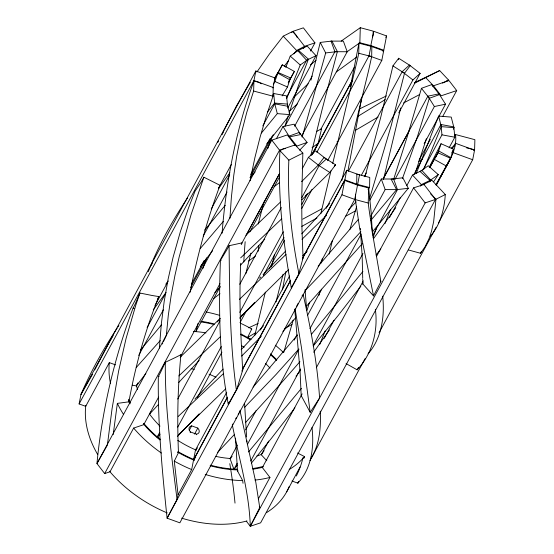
<?xml version="1.0" encoding="UTF-8"?>
<svg xmlns="http://www.w3.org/2000/svg" width="554" height="554" viewBox="0 0 554 554"><rect width="100%" height="100%" fill="white"/><g stroke="black" fill="none" stroke-linecap="round" stroke-linejoin="round"><path stroke-width="0.83" d="M362.718 278.392L362.164 256.149L360.543 231.704M177.051 499.445L178.063 494.764L174.295 461.129L178.471 452.639C177.093 419.987 177.702 387.218 180.943 354.685A157.703 61.764 -37.6 0 1 175.022 357.676L165.327 362.288C164.836 408.277 171.38 453.92 177.051 499.445L167.093 518.191L179.863 522.817L354.726 199.412L357.517 185.091L344.747 180.466L302.532 258.538M362.718 279.223L362.704 280.469M229.072 245.72C229.675 293.828 229.716 342.261 236.378 390.009L228.269 404.254C219.038 356.928 218.629 308.426 220.423 260.415L226.551 250.256A195.278 76.48 -37.6 0 0 229.072 245.72L242.008 242.881L279.548 173.582M165.327 362.288L160.722 372.025A193.879 75.933 -37.6 0 1 158.333 376.568C157.71 423.914 162.17 471.149 167.093 518.191L341.957 194.786L344.747 180.466M362.69 281.293L362.669 282.928M332.732 163.416L357.759 57.969L358.77 53.267L358.93 43.198L371.838 46.522L371.679 56.598L368.535 70.857L341.742 180.625M369.594 187.529L369.753 177.453L356.845 174.129L356.686 184.198L369.594 187.529L367.988 189.253M250.055 180.722L254.875 157.724L260.061 137.233L266.1 116.721L272.99 96.181L273.281 86.154L274.992 77.934L255.837 70.995L80.974 394.4L79.111 403.942L85.697 406.331A110.814 76.556 28.4 0 0 97.698 454.55M473.635 150.563L474.598 149.719L474.889 139.684L455.533 134.546C457.479 150.273 447.784 163.478 440.665 176.588M357.254 185.569L357.517 185.091L368.673 187.972L368.237 203.027L369.047 209.44L372.994 236.246L380.875 281.688L373.514 295.926L362.648 283.745M229.931 218.304L231.357 197.584L233.781 175.293L236.717 156.041L241.129 134.144L246.745 112.441L253.635 91.043L253.926 81.002L258.926 82.331L261.322 83.772M373.285 294.617L359.594 227.819L355.336 199.599L355.578 194.205M346.859 51.903L359.851 42.755L360.287 27.7L373.188 31.128L373.077 35.02L372.433 37.478M279.929 150.633L288.849 160.154C287.187 198.228 291.494 236.323 298.904 273.634L291.307 287.824C283.136 242.617 277.672 196.642 279.929 150.633L283.544 148.818L285.442 148.576M158.61 397.114L143.742 424.683L133.639 428.076L110.004 471.779L104.671 473.573L96.957 463.553L271.82 140.148L287.339 134.927L293.925 143.625L302.844 153.139L301.701 199.759L301.958 228.511L303.066 257.949L302.228 260.969A136.478 20.851 -70.1 0 0 299.382 271.73L298.904 273.634M240.741 263.233C238.947 298.71 240.692 334.228 242.652 369.656L241.842 371.104M430.652 193.928L435.97 199.225L433.65 221.662L431.518 231.274L429.031 238.663L425.05 246.759L420.541 253.275L408.52 249.979M159.365 348.057L161.332 323.882L164.164 301.584L168.056 279.382L173.083 257.285L180.389 231.634L188.554 207.84L195.029 191.199L200.818 182.564A191.795 135.529 11 0 0 203.886 177.211L220.035 185.32C206.961 220.007 197.245 255.913 190.14 292.283M222.078 233.22C226.108 181.407 235.983 129.858 253.926 81.002M376.602 256.26L413.582 187.868L422.591 184.946L431.919 180.265L445.298 194.544C444.329 209.46 440.326 224.862 430.333 236.364M258.136 251.287L258.773 245.443M139.947 293.045L135.037 304.361A198.561 140.314 11 0 1 133.112 308.045C114.311 357.988 101.978 410.417 96.957 463.553L107.372 445.132L112.074 408.623L118.646 370.945L126.07 338.473L135.841 305.039L139.947 293.045L151.692 295.4A156.581 110.648 11 0 0 158.832 296.563C145.148 330.461 135.411 365.875 128.895 401.823L117.351 403.388L113.21 434.537M85.808 405.403L85.697 406.331L109.325 362.628L115.564 364.885M291.536 286.411L291.307 287.824M350.502 86.376L358.93 43.198M361.166 100.8L347.995 170.431M285.961 271.446L282.401 289.901M79.111 403.942L253.974 80.538L255.837 70.995M195.728 457.375L193.63 459.571L195.486 450.028L226.718 392.26M344.858 179.87L346.721 170.327L359.491 174.946L357.635 184.496L344.858 179.87L302.941 257.395M316.84 152.308L369.033 55.781L370.889 46.231L383.666 50.857L381.803 60.4L327.559 160.729M383.001 51.702L383.777 50.262L386.567 35.941L373.798 31.315L370.661 46.273M438.505 222.902L472.687 159.732L474.549 150.182L455.388 143.251L452.355 148.763M178.063 494.764L191.677 469.563L193.519 460.173L227.514 397.287M398.361 59.735L398.693 58.26L410.244 65.628L404.503 73.26L391.283 125.308L369.705 198.18M398.693 58.26L392.945 65.891L380.75 117.213L365.031 176.684M310.933 80.185L320.233 42.429L331.929 41.051L337.379 51.57L322.186 109.221L310.69 155.792M400.674 107.982L383.541 179.24M316.812 131.381L321.618 128.687L318.1 143.341L311.867 154.746M320.835 213.595L330.946 170.833M332.386 240.644L329.173 254.057M254.819 335.281L265.359 292.096M274.583 254.334L271.543 266.883M245.782 273.78L250.886 253.157M193.526 331.43L195.991 331.437L197.944 323.536M239.12 412.751L240.304 410.154M228.269 404.254L228.76 402.301M320.115 290.926L319.028 295.22M258.268 223.982L263.856 202.12M276.017 301.923L283.08 274.23M251.197 176.546L252.105 173.056M302.145 137.143L325.683 52.949L320.233 42.429M322.47 258.226L321.147 262.991M402.433 178.617L417.605 136.083L429.357 98.266L439.551 94.582L431.628 84.637L421.442 88.315L407.204 136.79L393.707 179.171M293.191 320.15L283.793 352.296M356.52 206.85L349.955 229.384M309.561 302.103L307.006 310.358M285.116 125.668L288.212 115.855M426.351 138.763L415.424 172.536M289.112 113.064L298.149 86.41L308.412 59.181L298.419 50.303L290.248 56.106L285.795 67.408M273.288 84.25L274.929 81.514L277.956 72.435L290.504 77.92L287.471 86.999L282.138 95.904M435.714 157.343L438.02 152.807L441.053 143.728L453.594 149.213L450.568 158.292L436.531 184.898M297.533 453.006L304.52 456.593L303.952 458.193M267.727 148.652L271.979 136.63M202.799 268.642L206.684 257.866L190.673 287.491M376.609 227.95L373.098 237.347M203.879 177.211L190.985 214.897L179.205 256.821L174.981 275.248L171.103 295.801L168.271 315.565L166.352 335.308L164.053 340.475M453.338 129.227L453.941 127.655L451.226 117.095L438.609 116.091L416.227 173.61M438.609 116.091L441.323 126.651L423.768 169.199M390.494 209.571L384.947 223.643M325.143 330.939L319.686 344.56M286.695 98.467L300.24 64.984L308.412 59.181M148.278 271.709C158.402 245.664 172.169 221.129 187.577 197.861M420.541 253.275L421.192 251.738M362.641 284.154L363.299 282.672M158.832 296.563L157.738 299.015M163.395 341.887L163.728 341.181M151.256 265.276L152.149 263.399M162.398 344.006L162.731 343.3M222.209 133.902L236.35 106.167L250.325 82.269M240.879 323.418A110.814 76.556 28.4 0 1 251.758 329L247.596 337.49L251.101 339.36M92.553 374.275L80.974 394.4C90.988 371.215 103.3 349.055 117.261 328.023M180.375 355.855L180.943 354.685M240.076 411.11L255.775 482.132L259.736 507.526L250.29 526.3L246.315 521.134M94.651 370.003L109.235 342.455M441.053 143.728L429.225 167.197M451.676 153.029L453.594 149.213M295.656 308.246L295.15 309.243L301.542 348.092L310.192 412.335L319.582 398.007L425.153 202.896L435.499 199.419L423.928 184.385L423.671 184.863M296.66 306.272L298.156 303.363M298.426 481.994L297.823 483.136L291.972 481.017M217.798 142.413L218.546 141M384.289 176.885L409.579 130.01M274.382 79.153L282.325 64.797L294.368 71.431L288.198 82.83M275.338 77.719L282.325 64.797M155.03 305.448L168.271 280.975M218.428 188.284L231.35 164.476M272.88 87.954L273.136 87.477L253.974 80.538M147.115 327.601L166.02 292.644M211.226 209.038L229.723 174.835M272.873 95.025L273.69 93.508L286.557 95.89L287.588 106.223L274.722 103.84L262.804 125.883M303.474 48.413L304.596 46.342L314.942 42.859L303.37 27.832L293.024 31.308L304.596 46.342L296.605 50.462L293.869 53.835M138.694 355.419L163.354 309.818M203.214 236.094L227.05 192.009M288.89 81.23L294.368 71.431M310.517 51.037L314.942 42.859M286.46 97.497L306.597 60.254L316.015 55.67L307.193 46.107L297.775 50.684L306.597 60.254M132.33 385.182L136.353 385.923L137.994 382.883M191.421 284.077L204.163 260.519M250.602 174.628L270.324 138.147M250.671 176.518L273.274 134.719M287.658 108.113L316.015 55.67M276.418 138.701L282.997 126.541L294.139 124.207L300.649 134.553L289.507 136.886L282.997 126.541M285.012 126.229L312.137 76.064M104.671 473.573L279.535 150.169L295.053 144.947L294.797 145.425M294.638 126.194L334.907 51.709L331.043 41.107L343.355 41.128L347.219 51.737L301.605 136.104M150.646 411.975L149.414 414.254L158.506 404.427M180.237 357.247L219.945 283.669M241.212 244.362L242.008 242.881L241.371 244.051M246.405 234.882L279.278 174.074M195.991 331.437L219.827 287.353M249.826 231.87L279.417 177.148M320.773 129.387L354.366 67.249M159.628 432.508L157.163 437.064L160.508 439.661M177.709 399.067L220.042 320.78M239.764 284.299L281.273 207.528M302.235 168.769L308.398 157.364L315.614 150.771L326.313 159.081L319.097 165.674L301.833 197.598M311.687 155.21L351.915 80.891M312.948 153.403L351.991 81.196M385.792 37.381L386.567 35.941M177.723 427.134L221.288 346.569M239.778 312.366L283.343 231.801M197.272 397.737L221.925 352.136M240.014 318.695L242.063 314.894M263.434 275.366L283.98 237.368M301.653 204.682L307.408 194.045M240.021 322.622L246.599 310.462M269.202 268.655L284.403 240.533M301.667 208.616L311.944 189.613M189.288 430.229L191.656 425.86L197.785 428.083A5.498 3.795 28.4 0 1 196.594 434.191L196.296 434.738M190.167 432.515L190.465 431.975A5.498 3.795 28.4 0 1 191.656 425.86M194.537 434.094L197.785 428.083M260.415 329.935L289.597 275.975M326.174 208.325L346.721 170.327M348.376 171.214L402.211 71.646L409.427 65.053L420.126 73.363L398.755 112.884M193.63 459.571L227.327 397.246M242.534 369.123L290.615 280.199M242.223 370.072L290.067 281.591M361.54 174.96L412.91 79.956L420.126 73.363M364.234 176.726L366.291 172.931M237.216 469.307L233.933 469.3L230.069 458.691L237.465 445.007M245.685 429.807L255.955 410.805M294.181 340.121L297.055 334.803M307.74 315.039L321.715 289.202M369.795 200.271L381.304 178.99L393.617 179.018L397.481 189.62L372.821 235.228M383.077 179.018L427.875 96.174L439.017 93.834L445.527 104.18L424.156 143.708M237.223 463.22L233.933 469.3L237.562 464.972M247.493 444.218L298.862 349.207M309.963 328.688L360.924 234.439M370.785 216.198L385.169 189.6L381.304 178.99M394.933 179.482L434.384 106.52L445.527 104.18M250.768 460.963L300.497 368.999M313.232 345.433L362.96 253.469M419.046 160.189L430.306 139.373M442.729 116.409L456.704 90.579L448.989 80.559L433.47 85.78L432.937 86.743M266.793 460.734L261.273 454.758L268.669 441.074M324.152 338.466L334.014 320.226M389.497 217.618L400.182 197.854M406.754 185.694L412.508 175.057L421.926 170.473L430.749 180.043L429.932 181.56M413.81 174.662L440.936 124.498L453.802 126.887L454.834 137.219L449.079 147.863M423.062 169.801L441.967 134.837L440.936 124.498M316.306 367.773L363.341 280.795M429.641 167.654L438.816 151.02L450.852 157.655L445.097 168.291M430.181 166.983L438.816 151.02M420.514 186.144L421.331 184.621L430.749 180.043M258.309 498.953L269.943 477.43L262.361 467.562L302.131 393.866M435.499 199.419L260.636 522.817L250.29 526.3L319.582 398.007C317.324 363.189 310.836 328.813 303.232 294.804M435.922 184.932L450.852 157.655M436.877 183.492L439.343 178.935M440.167 177.412L440.991 175.895M441.808 174.371L444.273 169.815M436.24 184.766L439.862 178.076M286.681 491.82L300.067 467.022M298.606 481.682L297.823 483.136C311.639 468.282 314.284 446.974 311.985 427.591M310.011 460.561L310.801 459.107M311.196 458.38L365.065 358.625M379.075 332.725L436.171 227.209M219.398 186.49L220.035 185.32M221.953 134.657L223.11 132.558M302.311 259.307L303.066 257.949M235.762 418.665L236.246 417.806M109.595 341.825L113.196 335.544M274.341 78.64L277.956 72.435M238.165 414.413L238.642 413.582M311.133 458.303C319.693 444.225 321.022 427.252 320.26 411.165M289.285 79.977L290.504 77.92M346.063 363.583L357.122 369.83L358.528 367.489M165.798 284.25L166.879 282.554M438.276 174.621L430.105 180.424L420.112 171.546L428.284 165.743L438.276 174.621L433.644 181.767M429.17 181.851L430.105 180.424M256.897 72.02L269.424 53.987L283.226 36.176L292.554 31.502L296.009 35.193L297.359 37.755M118.064 326.818L118.868 325.62M218.705 188.242L229.875 172.758M329.395 329.976L313.675 352.268M261.273 454.758L264.099 450.672M395.771 207.715L373.521 238.684M153.278 309.852L165.847 292.692M284.154 66.404L288.509 60.649M300.462 370.28L297.359 374.428M301.618 181.615L318.28 165.099L324.021 157.468L335.579 164.836L329.831 172.467L301.951 199.696M360.841 286.148L338.141 315.538L313.273 346.008M296.023 376.201L296.909 375.023M294.894 407.889L271.481 438.242L251.412 463.096M136.353 385.923L145.854 373.528M200.333 266.571L201.171 265.484M201.587 264.937L212.542 250.81M266.751 143.846L289.915 114.63L287.201 104.076L274.583 103.072L267.312 112.227M380.785 248.981L376.048 255.02M370.889 218.387L371.9 217.099M370.661 220.624L396.595 189.669L391.145 179.157L402.841 177.779L408.291 188.298L372.316 232.05M204.648 230.083L225.263 205.312M301.438 388.389L248.524 451.974M140.314 350.232L161.546 324.783M362.918 271.467L311.68 334M200.202 248.573L223.31 221.413M274.583 103.072L277.298 113.632L261.433 133.022M297.339 335.232L253.095 387.08M291.605 32.651L292.554 31.502M358.396 219.356L318.135 266.197M230.069 458.691L232.119 456.24M136.263 367.475L160.231 340.578M299.929 361.714L274.41 390.792L245.353 422.716M362.531 243.483L306.632 306.016M368.091 353.805C381.782 338.231 384.822 316.112 382.689 296.155M298.855 349.041L276.003 374.532L244.702 407.218M360.848 231.648L339.831 254.418L305.171 290.601M249.972 177.571L255.221 171.865M329.775 203.505L301.708 233.871M214.841 292.664L220.43 286.633M178.776 382.454L199.205 360.398M241.163 349.706L263.545 325.704M264.757 239.189L240.602 265.047M223.096 369.116L194.925 399.046M234.577 434.322L217.473 452.521M357.122 369.83C372.267 353.888 378.334 330.842 375.335 309.277M295.434 318.093L282.879 331.41M217.327 321.874L220.042 318.993M285.539 251.163L263.074 274.639M299.666 150.196L307.082 142.413L299.167 132.461L288.973 136.145L296.896 146.09L307.082 142.413M199.17 413.866L177.37 436.469M356.139 201.871L348.501 209.841M195.486 450.028L197.563 447.84M305.579 195.721L307.325 193.886M259.611 278.191L260.768 277.007M240.298 317.207L254.681 302.498M261.246 336.389L241.662 356.056M334.394 166.034L335.579 164.836M160.044 434.184L157.163 437.064L158.963 435.416M326.486 215.43L301.978 239.273M240.678 257.845L281.785 218.754M220.27 318.308L180.403 357.011M239.363 299.451L286.009 254.445M178.367 434.904L225.748 388.763M302.803 255.74L307.117 251.502M239.903 317.767L288.523 269.736M293.634 97.504L308.121 83.772M245.907 235.215L280.476 202.058M178.194 416.449L223.664 373.389M178.797 375.958L220.499 336.576M289.23 111.264L297.484 103.799M451.281 148.14L453.961 145.785L454.945 145.951M454.564 135.377L455.533 134.546M310.378 64.887L316.036 60.31M274.057 186.795L279.445 182.578M213.636 298.578L219.959 293.71M336.306 71.958L356.818 56.972M341.25 41.051L360.287 27.7M248.552 261.045L255.539 256.003M312.11 147.669L318.1 143.341M337.026 141.824L337.538 141.492M422.467 158.943L418.609 161.394M357.842 116.382L385.189 99.616M355.183 130.488L378.091 117.046M247.596 337.49L255.553 332.767M301.819 226.378L316.936 218.006M284.832 328.46L291.958 324.409M302.719 219.162L321.763 208.893M355.495 210.873L345.467 216.344M403.554 102.982L419.246 94.755M414.627 83.183L439.675 70.573L448.595 80.095L442.563 83.107M288.849 160.154L302.844 153.139M435.97 199.225L445.298 194.544M251.08 329.339L251.758 329M359.498 108.923L386.443 95.925M439.675 70.573L414.627 82.588M446.496 81.106L448.595 80.095M248.677 327.802L258.157 323.439M456.704 90.579L441.185 95.794L433.47 85.78L425.68 77.588M158.333 376.568L159.143 376.346M325.683 52.949L337.379 51.57M396.595 189.669L408.291 188.298M235.54 438.145L237.458 470.928L238.137 470.858M334.907 51.709L347.219 51.737M385.169 189.6L397.481 189.62M277.298 113.632L289.915 114.63M441.323 126.651L453.941 127.655M466.676 147.904L474.598 149.719M441.967 134.837L454.834 137.219M358.77 53.267L371.679 56.598M359.851 42.755L371.007 45.636L383.777 50.262M253.635 91.043L272.99 96.181M355.336 199.599L368.237 203.027M369.033 55.781L381.803 60.4M453.532 152.793L472.687 159.732M341.957 194.786L354.726 199.412M190.465 431.975L196.594 434.191M274.929 81.514L287.471 86.999M438.02 152.807L450.568 158.292M133.112 308.045L134.13 308.495M177.765 452.265L178.471 452.639M277.672 73.073L289.707 79.707M434.156 159.296L446.199 165.93M392.945 65.891L404.503 73.26M318.28 165.099L329.831 172.467M402.211 71.646L412.91 79.956M308.398 157.364L319.097 165.674M290.248 56.106L300.24 64.984M283.226 36.176L296.605 50.462M412.508 175.057L421.331 184.621M421.442 88.315L429.357 98.266M413.582 187.868L425.153 202.896M271.82 140.148L279.535 150.169M259.314 506.917L259.736 507.526M427.875 96.174L434.384 106.52M310.192 412.335L301.175 395.591L300.116 372.219L294.756 309.381M380.321 280.705L380.875 281.688M243.026 483.275L242.673 480.567L237.458 470.928M128.583 401.214L128.895 401.823M373.396 295.268L373.514 295.926M368.673 187.972L371.111 212.203L372.378 233.227M273.69 93.508L274.722 103.84M306.611 309.021L306.729 310.275M306.501 307.768L305.053 289.749M360.266 228.296L360.377 229.661M246.599 436.995L244.577 403.291M246.793 440.285L246.883 441.919M250.29 526.3C249.238 491.807 239.023 458.56 232.327 424.918A198.561 30.338 -70.1 0 1 232.825 424.004M262.88 467.216A97.068 67.062 28.4 0 1 253.081 469.148M237.687 469.937A97.068 67.062 28.4 0 1 210.153 465.734M194.537 460.409A97.068 67.062 28.4 0 1 177.599 452.078M159.933 439.945A97.068 67.062 28.4 0 1 143.382 423.865M129.961 403.859A97.068 67.062 28.4 0 1 128.493 400.812M200.832 321.265A97.068 67.062 28.4 0 1 213.802 323.841M241.004 334.034A97.068 67.062 28.4 0 1 250.47 339.235M270.414 353.812A97.068 67.062 28.4 0 1 276.806 359.858M229.806 463.67A616 130.176 65.1 0 1 235.014 503.115M289.292 486.357A110.814 76.556 28.4 0 1 266.363 512.727M246.987 520.954A110.814 76.556 28.4 0 1 181.615 518.135M167.273 512.942A110.814 76.556 28.4 0 1 109.484 471.17M236.717 389.628A167.924 25.685 -70.1 0 1 242.943 369.428M321.618 128.687A191.795 29.3 -70.1 0 1 321.126 129.594M220.395 260.449A117.171 45.892 -37.6 0 1 221.136 260.456M243.795 261.973A658.561 416.573 -56.4 0 1 245.159 241.703M295.123 308.758A118.106 18.047 -70.1 0 1 295.13 309.284M302.096 295.878A191.795 29.3 -70.1 0 1 302.588 294.97M304.52 456.593A110.814 76.556 28.4 0 1 289.153 469.529M269.943 477.43A110.814 76.556 28.4 0 1 254.965 480.083M242.673 480.567A110.814 76.556 28.4 0 1 205.215 474.425M191.677 469.563A110.814 76.556 28.4 0 1 174.295 461.129M161.401 453.047A110.814 76.556 28.4 0 1 133.639 428.076M123.507 414.42A110.814 76.556 28.4 0 1 117.351 403.388M110.454 383.326A110.814 76.556 28.4 0 1 109.325 362.628M206.005 311.978A110.814 76.556 28.4 0 1 219.322 315.247M275.283 345.177A110.814 76.556 28.4 0 1 283.371 352.434M302.955 457.784A616.006 223.643 23.6 0 1 296.335 475.976M263.226 466.364A96.209 66.466 28.4 0 1 252.735 468.497M237.022 469.259A96.209 66.466 28.4 0 1 210.388 465.166M194.412 459.716A96.209 66.466 28.4 0 1 178.076 451.669M160.404 439.551A96.209 66.466 28.4 0 1 143.77 423.339M130.322 403.035A96.209 66.466 28.4 0 1 128.576 399.268M200.943 321.916A96.209 66.466 28.4 0 1 214.142 324.561M240.644 334.519A96.209 66.466 28.4 0 1 250.138 339.734M270.511 354.712A96.209 66.466 28.4 0 1 276.55 360.481M261.696 454.328A82.463 56.972 28.4 0 1 256.883 455.949M230.859 458.532A82.463 56.972 28.4 0 1 216.005 456.427M196.538 450.257A82.463 56.972 28.4 0 1 177.792 440.354M159.995 426.123A82.463 56.972 28.4 0 1 149.393 413.859M137.461 389.573A82.463 56.972 28.4 0 1 136.423 384.919M193.519 331.507A82.463 56.972 28.4 0 1 205.943 332.892M241.426 345.661A82.463 56.972 28.4 0 1 244.162 347.233M265.477 363.438A82.463 56.972 28.4 0 1 269.985 368.085M191.151 368.659A82.463 56.972 28.4 0 1 194.35 369.407M209.093 374.213A82.463 56.972 28.4 0 1 215.984 377.246"/></g></svg>
